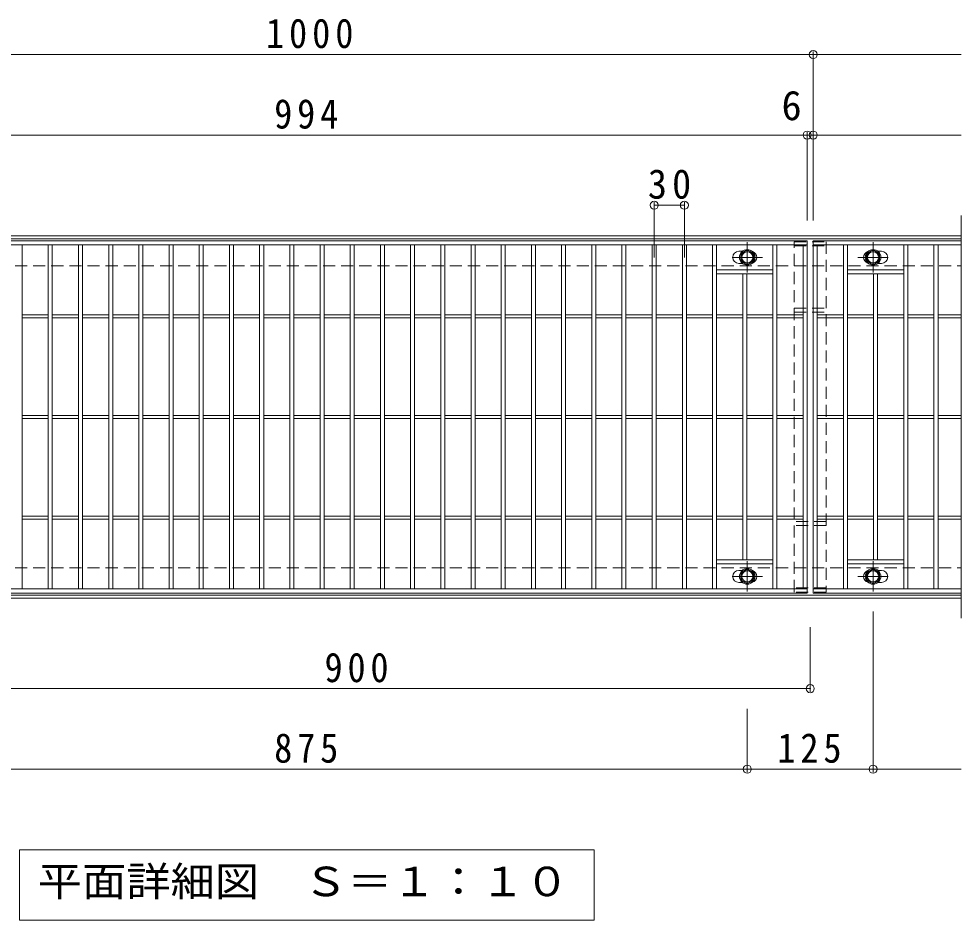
# Model space of a CAD drawing. Units: millimetres on the paper, enlarged 2 times, with parts at other scales. Extents: x -407 to 421, y -392 to 305.
# Drawn here: x -46.3 to 141, y 125.8 to 304.9 of the extents above; entities that cross this region are included whole.
import ezdxf
from ezdxf.enums import TextEntityAlignment as Align

# ---------------------------------------------------------------- set-up
doc = ezdxf.new("R2010")
doc.units = ezdxf.units.MM
doc.header["$LTSCALE"] = 2
doc.header["$PDMODE"] = 32
doc.header["$PDSIZE"] = 1.6
doc.linetypes.add('CHAIN1', pattern=[8, 5, -1, 1, -1])
doc.linetypes.add('DASHED1', pattern=[1.8, 1.2, -0.6])
for name, color, linetype, lineweight in [('C-1_躯体', 2, 'Continuous', 9), ('C-2_仕上', 3, 'Continuous', 9), ('C-4_文字', 7, 'Continuous', 9), ('C-5_建具', 7, 'Continuous', 9), ('C-8_ハッチ', 3, 'DASHED1', 9), ('C-B_衛生陶器', 2, 'Continuous', 9)]:
    doc.layers.add(name, color=color, linetype=linetype, lineweight=lineweight)
doc.styles.add('ＭＳ ゴシック', font='')
doc.styles.get('ＭＳ ゴシック').set_extended_font_data('MS Gothic')

msp = doc.modelspace()

# ---------------------------------------------------------------- linework, layer by layer
at = {"layer": 'C-1_躯体'}
for p, q in [((-119.021, 261.786), (140.979, 261.786)), ((-119.021, 261.186), (140.979, 261.186)), ((-119.021, 190.386), (140.979, 190.386)), ((-119.021, 189.786), (140.979, 189.786))]:
    msp.add_line(p, q, dxfattribs=at)
at = {"layer": 'C-1_躯体', "linetype": 'DASHED1'}
for p, q in [((-119.021, 255.786), (140.979, 255.786)), ((-119.021, 195.786), (140.979, 195.786))]:
    msp.add_line(p, q, dxfattribs=at)
at = {"layer": 'C-2_仕上'}
for p, q in [((140.979, 265.786), (140.979, 185.786)), ((-88.421, 260.786), (110.379, 260.786)), ((110.379, 190.786), (110.379, 260.786)), ((111.579, 260.786), (111.579, 190.786)), ((111.579, 260.786), (140.979, 260.786)), ((-88.421, 259.986), (110.379, 259.986)), ((-45.621, 191.586), (-45.621, 259.986)), ((-40.421, 191.586), (-40.421, 259.986)), ((-39.621, 191.586), (-39.621, 259.986)), ((-34.421, 191.586), (-34.421, 259.986)), ((-33.621, 191.586), (-33.621, 259.986)), ((-28.421, 191.586), (-28.421, 259.986)), ((-27.621, 191.586), (-27.621, 259.986)), ((-22.421, 191.586), (-22.421, 259.986)), ((-21.621, 191.586), (-21.621, 259.986)), ((-16.421, 191.586), (-16.421, 259.986)), ((-15.621, 191.586), (-15.621, 259.986)), ((-10.421, 191.586), (-10.421, 259.986)), ((-9.621, 191.586), (-9.621, 259.986)), ((-4.421, 191.586), (-4.421, 259.986)), ((-3.621, 191.586), (-3.621, 259.986)), ((1.579, 191.586), (1.579, 259.986)), ((2.379, 191.586), (2.379, 259.986)), ((7.579, 191.586), (7.579, 259.986)), ((8.379, 191.586), (8.379, 259.986)), ((13.579, 191.586), (13.579, 259.986)), ((14.379, 191.586), (14.379, 259.986)), ((19.579, 191.586), (19.579, 259.986)), ((20.379, 191.586), (20.379, 259.986)), ((25.579, 191.586), (25.579, 259.986)), ((26.379, 191.586), (26.379, 259.986)), ((31.579, 191.586), (31.579, 259.986)), ((32.379, 191.586), (32.379, 259.986)), ((37.579, 191.586), (37.579, 259.986)), ((38.379, 191.586), (38.379, 259.986)), ((43.579, 191.586), (43.579, 259.986)), ((44.379, 191.586), (44.379, 259.986)), ((49.579, 191.586), (49.579, 259.986)), ((50.379, 191.586), (50.379, 259.986)), ((55.579, 191.586), (55.579, 259.986)), ((56.379, 191.586), (56.379, 259.986)), ((61.579, 191.586), (61.579, 259.986)), ((62.379, 191.586), (62.379, 259.986)), ((67.579, 191.586), (67.579, 259.986)), ((68.379, 191.586), (68.379, 259.986)), ((73.579, 191.586), (73.579, 259.986)), ((74.379, 191.586), (74.379, 259.986)), ((79.579, 191.586), (79.579, 259.986)), ((80.379, 191.586), (80.379, 259.986)), ((85.579, 191.586), (85.579, 259.986)), ((86.379, 191.586), (86.379, 259.986)), ((91.579, 191.586), (91.579, 259.986)), ((92.379, 191.586), (92.379, 259.986)), ((96.779, 258.686), (97.498, 258.686)), ((103.579, 191.586), (103.579, 259.986)), ((104.379, 191.586), (104.379, 259.986)), ((109.579, 259.986), (109.579, 191.586)), ((111.579, 259.986), (140.979, 259.986)), ((112.379, 191.586), (112.379, 259.986)), ((117.579, 191.586), (117.579, 259.986)), ((118.379, 191.586), (118.379, 259.986)), ((124.46, 258.686), (125.179, 258.686)), ((129.579, 191.586), (129.579, 259.986)), ((130.379, 191.586), (130.379, 259.986)), ((135.579, 191.586), (135.579, 259.986)), ((136.379, 191.586), (136.379, 259.986)), ((103.579, 254.986), (92.379, 254.986)), ((97.498, 256.286), (96.779, 256.286)), ((118.379, 254.986), (129.579, 254.986)), ((125.179, 256.286), (124.46, 256.286)), ((103.579, 254.186), (92.379, 254.186)), ((97.579, 197.386), (97.579, 254.186)), ((98.379, 197.386), (98.379, 254.186)), ((118.379, 254.186), (129.579, 254.186)), ((123.579, 197.386), (123.579, 254.186)), ((124.379, 197.386), (124.379, 254.186)), ((-45.621, 246.086), (-40.421, 246.086)), ((-45.621, 245.486), (-40.421, 245.486)), ((-39.621, 246.086), (-34.421, 246.086)), ((-39.621, 245.486), (-34.421, 245.486)), ((-33.621, 246.086), (-28.421, 246.086)), ((-33.621, 245.486), (-28.421, 245.486)), ((-27.621, 246.086), (-22.421, 246.086)), ((-27.621, 245.486), (-22.421, 245.486)), ((-21.621, 246.086), (-16.421, 246.086)), ((-21.621, 245.486), (-16.421, 245.486)), ((-15.621, 246.086), (-10.421, 246.086)), ((-15.621, 245.486), (-10.421, 245.486)), ((-9.621, 246.086), (-4.421, 246.086)), ((-9.621, 245.486), (-4.421, 245.486)), ((-3.621, 246.086), (1.579, 246.086)), ((-3.621, 245.486), (1.579, 245.486)), ((2.379, 246.086), (7.579, 246.086)), ((2.379, 245.486), (7.579, 245.486)), ((8.379, 246.086), (13.579, 246.086)), ((8.379, 245.486), (13.579, 245.486)), ((14.379, 246.086), (19.579, 246.086)), ((14.379, 245.486), (19.579, 245.486)), ((20.379, 246.086), (25.579, 246.086)), ((20.379, 245.486), (25.579, 245.486)), ((26.379, 246.086), (31.579, 246.086)), ((26.379, 245.486), (31.579, 245.486)), ((32.379, 246.086), (37.579, 246.086)), ((32.379, 245.486), (37.579, 245.486)), ((38.379, 246.086), (43.579, 246.086)), ((38.379, 245.486), (43.579, 245.486)), ((44.379, 246.086), (49.579, 246.086)), ((44.379, 245.486), (49.579, 245.486)), ((50.379, 246.086), (55.579, 246.086)), ((50.379, 245.486), (55.579, 245.486)), ((56.379, 246.086), (61.579, 246.086)), ((56.379, 245.486), (61.579, 245.486)), ((62.379, 246.086), (67.579, 246.086)), ((62.379, 245.486), (67.579, 245.486)), ((68.379, 246.086), (73.579, 246.086)), ((68.379, 245.486), (73.579, 245.486)), ((74.379, 246.086), (79.579, 246.086)), ((74.379, 245.486), (79.579, 245.486)), ((80.379, 246.086), (85.579, 246.086)), ((80.379, 245.486), (85.579, 245.486)), ((86.379, 246.086), (91.579, 246.086)), ((86.379, 245.486), (91.579, 245.486)), ((92.379, 246.086), (97.579, 246.086)), ((92.379, 245.486), (97.579, 245.486)), ((98.379, 246.086), (103.579, 246.086)), ((98.379, 245.486), (103.579, 245.486)), ((104.379, 246.086), (109.579, 246.086)), ((104.379, 245.486), (109.579, 245.486)), ((112.379, 246.086), (117.579, 246.086)), ((112.379, 245.486), (117.579, 245.486)), ((118.379, 246.086), (123.579, 246.086)), ((118.379, 245.486), (123.579, 245.486)), ((124.379, 246.086), (129.579, 246.086)), ((124.379, 245.486), (129.579, 245.486)), ((130.379, 246.086), (135.579, 246.086)), ((130.379, 245.486), (135.579, 245.486)), ((136.379, 246.086), (140.979, 246.086)), ((136.379, 245.486), (140.979, 245.486)), ((-45.621, 226.086), (-40.421, 226.086)), ((-45.621, 225.486), (-40.421, 225.486)), ((-39.621, 226.086), (-34.421, 226.086)), ((-39.621, 225.486), (-34.421, 225.486)), ((-33.621, 226.086), (-28.421, 226.086)), ((-33.621, 225.486), (-28.421, 225.486)), ((-27.621, 226.086), (-22.421, 226.086)), ((-27.621, 225.486), (-22.421, 225.486)), ((-21.621, 226.086), (-16.421, 226.086)), ((-21.621, 225.486), (-16.421, 225.486)), ((-15.621, 226.086), (-10.421, 226.086)), ((-15.621, 225.486), (-10.421, 225.486)), ((-9.621, 226.086), (-4.421, 226.086)), ((-9.621, 225.486), (-4.421, 225.486)), ((-3.621, 226.086), (1.579, 226.086)), ((-3.621, 225.486), (1.579, 225.486)), ((2.379, 226.086), (7.579, 226.086)), ((2.379, 225.486), (7.579, 225.486)), ((8.379, 226.086), (13.579, 226.086)), ((8.379, 225.486), (13.579, 225.486)), ((14.379, 226.086), (19.579, 226.086)), ((14.379, 225.486), (19.579, 225.486)), ((20.379, 226.086), (25.579, 226.086)), ((20.379, 225.486), (25.579, 225.486)), ((26.379, 226.086), (31.579, 226.086)), ((26.379, 225.486), (31.579, 225.486)), ((32.379, 226.086), (37.579, 226.086)), ((32.379, 225.486), (37.579, 225.486)), ((38.379, 226.086), (43.579, 226.086)), ((38.379, 225.486), (43.579, 225.486)), ((44.379, 226.086), (49.579, 226.086)), ((44.379, 225.486), (49.579, 225.486)), ((50.379, 226.086), (55.579, 226.086)), ((50.379, 225.486), (55.579, 225.486)), ((56.379, 226.086), (61.579, 226.086)), ((56.379, 225.486), (61.579, 225.486)), ((62.379, 226.086), (67.579, 226.086)), ((62.379, 225.486), (67.579, 225.486)), ((68.379, 226.086), (73.579, 226.086)), ((68.379, 225.486), (73.579, 225.486)), ((74.379, 226.086), (79.579, 226.086)), ((74.379, 225.486), (79.579, 225.486)), ((80.379, 226.086), (85.579, 226.086)), ((80.379, 225.486), (85.579, 225.486)), ((86.379, 226.086), (91.579, 226.086)), ((86.379, 225.486), (91.579, 225.486)), ((92.379, 226.086), (97.579, 226.086)), ((92.379, 225.486), (97.579, 225.486)), ((98.379, 226.086), (103.579, 226.086)), ((98.379, 225.486), (103.579, 225.486)), ((104.379, 226.086), (109.579, 226.086)), ((104.379, 225.486), (109.579, 225.486)), ((112.379, 226.086), (117.579, 226.086)), ((112.379, 225.486), (117.579, 225.486)), ((118.379, 226.086), (123.579, 226.086)), ((118.379, 225.486), (123.579, 225.486)), ((124.379, 226.086), (129.579, 226.086)), ((124.379, 225.486), (129.579, 225.486)), ((130.379, 226.086), (135.579, 226.086)), ((130.379, 225.486), (135.579, 225.486)), ((136.379, 226.086), (140.979, 226.086)), ((136.379, 225.486), (140.979, 225.486)), ((-45.621, 206.086), (-40.421, 206.086)), ((-39.621, 206.086), (-34.421, 206.086)), ((-33.621, 206.086), (-28.421, 206.086)), ((-27.621, 206.086), (-22.421, 206.086)), ((-21.621, 206.086), (-16.421, 206.086)), ((-15.621, 206.086), (-10.421, 206.086)), ((-9.621, 206.086), (-4.421, 206.086)), ((-3.621, 206.086), (1.579, 206.086)), ((2.379, 206.086), (7.579, 206.086)), ((8.379, 206.086), (13.579, 206.086)), ((14.379, 206.086), (19.579, 206.086)), ((20.379, 206.086), (25.579, 206.086)), ((26.379, 206.086), (31.579, 206.086)), ((32.379, 206.086), (37.579, 206.086)), ((38.379, 206.086), (43.579, 206.086)), ((44.379, 206.086), (49.579, 206.086)), ((50.379, 206.086), (55.579, 206.086)), ((56.379, 206.086), (61.579, 206.086)), ((62.379, 206.086), (67.579, 206.086)), ((68.379, 206.086), (73.579, 206.086)), ((74.379, 206.086), (79.579, 206.086)), ((80.379, 206.086), (85.579, 206.086)), ((86.379, 206.086), (91.579, 206.086)), ((92.379, 206.086), (97.579, 206.086)), ((98.379, 206.086), (103.579, 206.086)), ((104.379, 206.086), (109.579, 206.086)), ((112.379, 206.086), (117.579, 206.086)), ((118.379, 206.086), (123.579, 206.086)), ((124.379, 206.086), (129.579, 206.086)), ((130.379, 206.086), (135.579, 206.086)), ((136.379, 206.086), (140.979, 206.086)), ((-45.621, 205.486), (-40.421, 205.486)), ((-39.621, 205.486), (-34.421, 205.486)), ((-33.621, 205.486), (-28.421, 205.486)), ((-27.621, 205.486), (-22.421, 205.486)), ((-21.621, 205.486), (-16.421, 205.486)), ((-15.621, 205.486), (-10.421, 205.486)), ((-9.621, 205.486), (-4.421, 205.486)), ((-3.621, 205.486), (1.579, 205.486)), ((2.379, 205.486), (7.579, 205.486)), ((8.379, 205.486), (13.579, 205.486)), ((14.379, 205.486), (19.579, 205.486)), ((20.379, 205.486), (25.579, 205.486)), ((26.379, 205.486), (31.579, 205.486)), ((32.379, 205.486), (37.579, 205.486)), ((38.379, 205.486), (43.579, 205.486)), ((44.379, 205.486), (49.579, 205.486)), ((50.379, 205.486), (55.579, 205.486)), ((56.379, 205.486), (61.579, 205.486)), ((62.379, 205.486), (67.579, 205.486)), ((68.379, 205.486), (73.579, 205.486)), ((74.379, 205.486), (79.579, 205.486)), ((80.379, 205.486), (85.579, 205.486)), ((86.379, 205.486), (91.579, 205.486)), ((92.379, 205.486), (97.579, 205.486)), ((98.379, 205.486), (103.579, 205.486)), ((104.379, 205.486), (109.579, 205.486)), ((112.379, 205.486), (117.579, 205.486)), ((118.379, 205.486), (123.579, 205.486)), ((124.379, 205.486), (129.579, 205.486)), ((130.379, 205.486), (135.579, 205.486)), ((136.379, 205.486), (140.979, 205.486)), ((103.579, 197.386), (92.379, 197.386)), ((118.379, 197.386), (129.579, 197.386)), ((103.579, 196.586), (92.379, 196.586)), ((96.779, 195.286), (97.498, 195.286)), ((118.379, 196.586), (129.579, 196.586)), ((124.46, 195.286), (125.179, 195.286)), ((97.498, 192.886), (96.779, 192.886)), ((125.179, 192.886), (124.46, 192.886)), ((110.379, 191.586), (-88.421, 191.586)), ((140.979, 191.586), (111.579, 191.586)), ((110.379, 190.786), (-88.421, 190.786)), ((140.979, 190.786), (111.579, 190.786))]:
    msp.add_line(p, q, dxfattribs=at)
for centre, start, end in [((96.779, 257.486), 90, 180), ((99.179, 257.486), 0, 73.66518), ((122.779, 257.486), 106.33482, 180), ((125.179, 257.486), 0, 90), ((96.779, 257.486), 180, 270), ((99.179, 257.486), 286.33482, 0), ((122.779, 257.486), 180, 253.66518), ((125.179, 257.486), 270, 0), ((96.779, 194.086), 90, 180), ((99.179, 194.086), 0, 73.66518), ((122.779, 194.086), 106.33482, 180), ((125.179, 194.086), 0, 90), ((96.779, 194.086), 180, 270), ((99.179, 194.086), 286.33482, 0), ((122.779, 194.086), 180, 253.66518), ((125.179, 194.086), 270, 0)]:
    msp.add_arc(centre, 1.2, start, end, dxfattribs=at)
at = {"layer": 'C-4_文字'}
for p, q in [((-88.421, 297.786), (111.579, 297.786)), ((111.579, 298.386), (111.579, 264.786)), ((111.579, 297.786), (140.979, 297.786)), ((-88.421, 281.786), (110.379, 281.786)), ((110.379, 282.386), (110.379, 264.786)), ((110.379, 281.786), (111.579, 281.786)), ((111.579, 281.786), (140.979, 281.786)), ((79.979, 268.446), (79.979, 257.439)), ((79.979, 267.846), (85.979, 267.846)), ((85.979, 268.446), (85.979, 257.439)), ((123.479, 155.186), (123.479, 187.086)), ((110.979, 171.186), (110.979, 183.986)), ((-69.021, 171.786), (110.979, 171.786)), ((98.479, 155.186), (98.479, 167.786)), ((-76.521, 155.786), (98.479, 155.786)), ((98.479, 155.786), (123.479, 155.786)), ((123.479, 155.786), (140.979, 155.786))]:
    msp.add_line(p, q, dxfattribs=at)
for p in [(111.579, 297.786), (110.379, 281.786), (111.579, 281.786), (79.979, 267.846), (85.979, 267.846), (110.979, 171.786), (98.479, 155.786), (123.479, 155.786)]:
    msp.add_point(p, dxfattribs=at)
at = {"layer": 'C-5_建具'}
for p, q in [((-46.121, 139.786), (68.079, 139.786)), ((-46.121, 139.786), (-46.121, 125.786)), ((68.079, 139.786), (68.079, 125.786)), ((-46.121, 125.786), (68.079, 125.786))]:
    msp.add_line(p, q, dxfattribs=at)
at = {"layer": 'C-8_ハッチ'}
for p, q in [((107.779, 259.786), (114.179, 259.786)), ((107.779, 247.386), (114.179, 247.386)), ((107.779, 246.586), (114.179, 246.586)), ((114.179, 204.986), (107.779, 204.986)), ((114.179, 204.186), (107.779, 204.186)), ((114.179, 191.786), (107.779, 191.786))]:
    msp.add_line(p, q, dxfattribs=at)
msp.add_lwpolyline([(107.779, 260.586), (114.179, 260.586), (114.179, 190.986), (107.779, 190.986)], close=True, dxfattribs=at)
at = {"layer": 'C-B_衛生陶器', "color": 7, "linetype": 'CHAIN1'}
for p, q in [((98.479, 254.486), (98.479, 260.486)), ((123.479, 254.486), (123.479, 260.486)), ((95.479, 257.486), (101.479, 257.486)), ((120.479, 257.486), (126.479, 257.486)), ((98.479, 191.086), (98.479, 197.086)), ((123.479, 191.086), (123.479, 197.086)), ((95.479, 194.086), (101.479, 194.086)), ((120.479, 194.086), (126.479, 194.086))]:
    msp.add_line(p, q, dxfattribs=at)
at = {"layer": 'C-B_衛生陶器'}
for points in [[(97.18, 256.736), (98.479, 255.986), (99.778, 256.736), (99.778, 258.236), (98.479, 258.986), (97.18, 258.236)], [(122.18, 256.736), (123.479, 255.986), (124.778, 256.736), (124.778, 258.236), (123.479, 258.986), (122.18, 258.236)], [(97.18, 193.336), (98.479, 192.586), (99.778, 193.336), (99.778, 194.836), (98.479, 195.586), (97.18, 194.836)], [(122.18, 193.336), (123.479, 192.586), (124.778, 193.336), (124.778, 194.836), (123.479, 195.586), (122.18, 194.836)]]:
    msp.add_lwpolyline(points, close=True, dxfattribs=at)
for centre, radius in [((98.479, 257.486), 1.55), ((98.479, 257.486), 1.3), ((98.479, 257.486), 1.1), ((123.479, 257.486), 1.55), ((123.479, 257.486), 1.3), ((123.479, 257.486), 1.1), ((98.479, 194.086), 1.55), ((98.479, 194.086), 1.3), ((98.479, 194.086), 1.1), ((123.479, 194.086), 1.55), ((123.479, 194.086), 1.3), ((123.479, 194.086), 1.1)]:
    msp.add_circle(centre, radius, dxfattribs=at)

# ---------------------------------------------------------------- texts
at = {"layer": 'C-4_文字', "color": 2, "style": 'ＭＳ ゴシック'}
msp.add_text('6', height=5.865, dxfattribs=at).set_placement((105.287, 282.986), align=Align.BOTTOM_LEFT)
at = {"layer": 'C-4_文字', "color": 2, "char_height": 5.865, "attachment_point": 7, "style": 'ＭＳ ゴシック'}
for s, insert in [('\\T1.28;\\W0.9;1000', (2.829, 298.986)), ('\\T1.27;\\W0.9;994', (4.479, 282.986)), ('\\T1.27;\\W0.95;30', (78.729, 269.046)), ('\\T1.27;\\W0.9;900', (14.479, 172.986)), ('\\T1.27;\\W0.9;875', (4.479, 156.986)), ('\\T1.27;\\W0.9;125', (104.479, 156.986))]:
    msp.add_mtext(s, dxfattribs=dict(at, insert=insert))
at = {"layer": 'C-5_建具', "color": 2, "style": 'ＭＳ ゴシック', "width": 1.1}
msp.add_text('平面詳細図\u3000Ｓ＝１：１０', height=5.865, dxfattribs=at).set_placement((-42.521, 128.786), align=Align.BOTTOM_LEFT)

doc.saveas('drawing.dxf')
